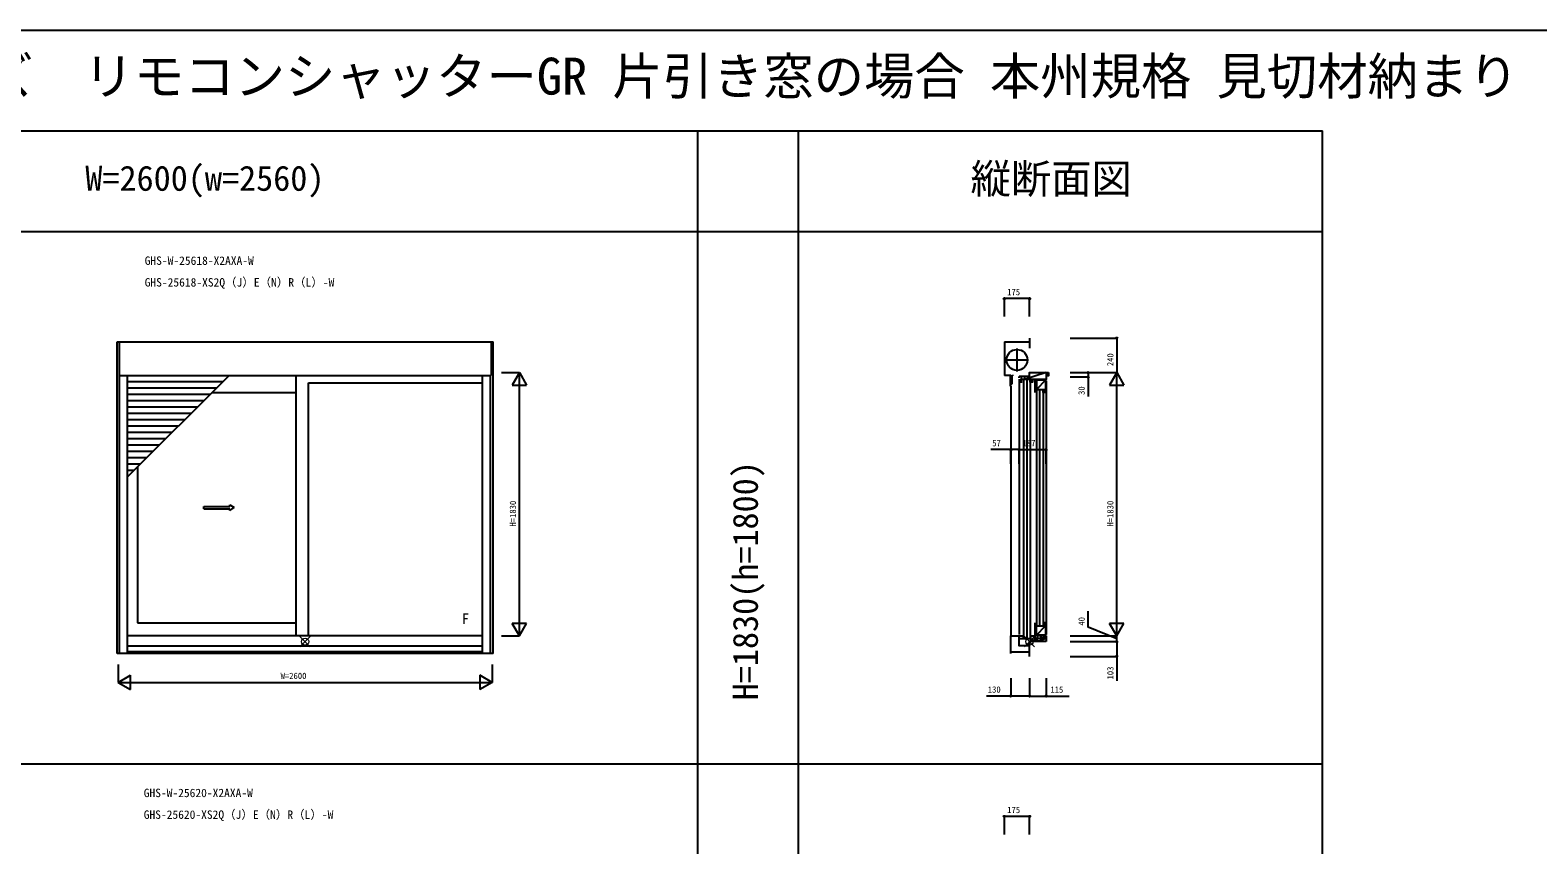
# Model space of a CAD drawing. Units: millimetres, scale not verified. Extents: x -19250 to 19250, y -14000 to 14000.
# Drawn here: x -1351 to 9127, y 8337 to 14000 of the extents above; entities that cross this region are included whole.
import ezdxf
from ezdxf.enums import TextEntityAlignment as Align

# ---------------------------------------------------------------- set-up
doc = ezdxf.new("R2010")
doc.units = ezdxf.units.MM
doc.header["$LTSCALE"] = 50
for name, color, linetype in [('0-0_0', 7, 'Continuous'), ('0-1_YKK_A1', 4, 'Continuous'), ('0-3_YKK_C1', 4, 'Continuous'), ('0-4_YKK_F1', 7, 'Continuous'), ('0-6_YKK_N1', 2, 'Continuous')]:
    doc.layers.add(name, color=color, linetype=linetype)
doc.layers.add('0-5_YKK_IN', color=1, linetype='Continuous', lineweight=18)
doc.styles.add('ＭＳ ゴシック', font='')
doc.styles.get('ＭＳ ゴシック').set_extended_font_data('MS Gothic')

msp = doc.modelspace()

# ---------------------------------------------------------------- linework, layer by layer
at = {"layer": '0-1_YKK_A1'}
for p, q in [((-746, 11833.75), (1866, 11833.75)), ((-746, 9666.25), (-746, 11833.75)), ((1853, 11833.75), (1853, 11599.25)), ((1866, 9666.25), (1866, 11833.75)), ((-729, 9666.25), (-729, 11599.25)), ((-673, 9666.25), (-673, 11599.25)), ((-673, 10894.35), (31.9, 11599.25)), ((-12.1, 11555.25), (-673, 11555.25)), ((499, 9789.25), (499, 11599.25)), ((583, 9789.25), (583, 11549.26)), ((583, 11549.26), (1793, 11549.26)), ((1793, 9666.25), (1793, 11599.25)), ((1849, 9666.25), (1849, 11599.25)), ((-56.1, 11511.25), (-673, 11511.25)), ((-100.1, 11467.25), (-673, 11467.25)), ((-144.1, 11423.25), (-673, 11423.25)), ((-85.1, 11482.25), (499, 11482.25)), ((-188.1, 11379.25), (-673, 11379.25)), ((-232.1, 11335.25), (-673, 11335.25)), ((-276.1, 11291.25), (-673, 11291.25)), ((-320.1, 11247.25), (-673, 11247.25)), ((-364.1, 11203.25), (-673, 11203.25)), ((-408.1, 11159.25), (-673, 11159.25)), ((-452.1, 11115.25), (-673, 11115.25)), ((-496.1, 11071.25), (-673, 11071.25)), ((-540.1, 11027.25), (-673, 11027.25)), ((-584.1, 10983.25), (-673, 10983.25)), ((-628.1, 10939.25), (-673, 10939.25)), ((-605, 10962.35), (-605, 9879.25)), ((-143.68, 10688.25), (37.66, 10688.26)), ((-143.67, 10673.25), (-143.67, 10688.25)), ((37.66, 10688.26), (37.66, 10700.76)), ((37.66, 10700.76), (67.66, 10680.76)), ((-143.67, 10673.25), (37.67, 10673.26)), ((37.67, 10660.76), (67.66, 10680.76)), ((37.67, 10660.76), (37.67, 10673.26)), ((-605, 9879.25), (499, 9879.25)), ((1793, 9789.25), (-673, 9789.25)), ((1866, 9666.25), (-746, 9666.25)), ((1793, 9717.26), (-673, 9717.26)), ((1793, 9679.25), (-673, 9679.25))]:
    msp.add_line(p, q, dxfattribs=at)
msp.add_lwpolyline([(-733, 11833.75), (-733, 11599.25), (1853, 11599.25)], dxfattribs=at)
at = {"layer": '0-3_YKK_C1'}
for p, q in [((5594.25, 11859.25), (5594.25, 11788.55)), ((5419.25, 11833.75), (5594.25, 11833.75)), ((5419.25, 11833.75), (5419.25, 11599.25)), ((5507.25, 11628.25), (5507.25, 11787.25)), ((5427.75, 11707.75), (5586.75, 11707.75)), ((5465.25, 11599.25), (5419.25, 11599.25)), ((5460.35, 11596.25), (5460.35, 11525.25)), ((5460.35, 11596.25), (5476.35, 11596.25)), ((5460.35, 11539.25), (5472.05, 11539.25)), ((5460.35, 11525.25), (5467.75, 11525.25)), ((5465.25, 11525.25), (5465.25, 9789.25)), ((5472.05, 11596.25), (5472.05, 11539.25)), ((5476.35, 11603.45), (5476.35, 11596.25)), ((5522.25, 11584.25), (5522.25, 11593.25)), ((5594.25, 11593.25), (5522.25, 11593.25)), ((5522.25, 11574.25), (5522.25, 9799.25)), ((5539.05, 11549.25), (5539.05, 11593.25)), ((5553.25, 11565.25), (5553.25, 9776.25)), ((5709.25, 11619.25), (5559.25, 11572.25)), ((5559.25, 11593.25), (5559.25, 11572.25)), ((5575.75, 11565.25), (5575.75, 9776.25)), ((5598.25, 11565.25), (5598.25, 9776.25)), ((5615.25, 11572.25), (5598.75, 11552.25)), ((5642.25, 11566.25), (5642.25, 11502.25)), ((5705.25, 11566.25), (5642.25, 11502.25)), ((5709.25, 11562.25), (5709.25, 9799.25)), ((5630.25, 11502.25), (5705.25, 11502.25)), ((5643.25, 11495.25), (5643.25, 9866.25)), ((5665.75, 9866.25), (5665.75, 11495.25)), ((5688.25, 11495.25), (5688.25, 9866.25)), ((5705.25, 11502.25), (5688.75, 11482.25)), ((5630.25, 9879.25), (5630.25, 9778.25)), ((5630.25, 9859.25), (5705.25, 9859.25)), ((5642.25, 9795.25), (5705.25, 9859.25)), ((5705.25, 9879.25), (5688.75, 9859.25)), ((5464.25, 9666.25), (5464.25, 9789.25)), ((5522.25, 9717.25), (5522.25, 9789.25)), ((5603.25, 9767.95), (5522.25, 9767.95)), ((5594.25, 9646.25), (5594.25, 9749.25)), ((5709.25, 9749.25), (5594.25, 9749.25)), ((5610.25, 9751.51), (5618.99, 9760.25)), ((5613.65, 9749.25), (5624.51, 9760.11)), ((5619.3, 9749.25), (5630.3, 9760.25)), ((5624.96, 9749.25), (5635.96, 9760.25)), ((5628.75, 9749.25), (5628.75, 9760.25)), ((5630.62, 9749.25), (5641.62, 9760.25)), ((5636.27, 9749.25), (5647.27, 9760.25)), ((5641.93, 9749.25), (5649.85, 9757.17)), ((5647.59, 9749.25), (5649.85, 9751.51)), ((5649.85, 9749.25), (5649.85, 9789.25)), ((5709.25, 9789.25), (5649.85, 9789.25)), ((5709.25, 9771.25), (5649.85, 9771.25)), ((5709.25, 9771.25), (5649.85, 9749.25)), ((5675.25, 9771.25), (5675.25, 9789.25)), ((5675.25, 9771.25), (5709.25, 9789.25)), ((5709.25, 9789.25), (5709.25, 9749.25)), ((5464.25, 9679.25), (5594.25, 9679.25)), ((5522.25, 9723.55), (5594.25, 9723.55))]:
    msp.add_line(p, q, dxfattribs=at)
for points in [[(5709.25, 11619.25), (5709.25, 11572.25), (5539.05, 11572.25)], [(5594.25, 11593.25), (5594.25, 11619.25), (5725.75, 11619.25)], [(5615.25, 11572.25), (5615.25, 11552.25), (5598.75, 11552.25), (5598.75, 11572.25), (5615.25, 11552.25)], [(5705.25, 11566.25), (5630.25, 11566.25), (5630.25, 11482.25)], [(5705.25, 11566.25), (5705.25, 11482.25), (5688.75, 11482.25), (5688.75, 11502.25)], [(5705.25, 9879.25), (5705.25, 9795.25), (5642.25, 9795.25), (5642.25, 9859.25)], [(5705.25, 9879.25), (5688.75, 9879.25), (5688.75, 9859.25)], [(5464.25, 9789.25), (5550.25, 9789.25), (5550.25, 9767.95)], [(5603.25, 9749.25), (5603.25, 9789.25), (5624.25, 9789.25), (5624.25, 9773.75), (5649.85, 9773.75)], [(5610.25, 9749.25), (5610.25, 9760.25), (5649.85, 9760.25)]]:
    msp.add_lwpolyline(points, dxfattribs=at)
msp.add_lwpolyline([(5725.75, 11619.25), (5725.75, 11597.75), (5709.25, 11597.75)], close=True, dxfattribs=at)
msp.add_circle((5507.25, 11707.75), 72.5, dxfattribs=at)
at = {"layer": '0-4_YKK_F1'}
for p, q in [((-19250, 14000), (19250, 14000)), ((-19250, 13300), (7630, 13300)), ((3290, -6600), (3290, 13300)), ((3990, -6600), (3990, 13300)), ((7630, -6600), (7630, 13300)), ((-19250, 12600), (7630, 12600)), ((-19250, 8900), (7630, 8900))]:
    msp.add_line(p, q, dxfattribs=at)
at = {"layer": '0-5_YKK_IN'}
for p, q in [((524.64, 9713.89), (595.36, 9784.61)), ((524.64, 9784.61), (595.36, 9713.89)), ((5629.61, 9784.61), (5558.89, 9713.89)), ((5629.61, 9713.89), (5558.89, 9784.61))]:
    msp.add_line(p, q, dxfattribs=at)
for centre in [(560, 9749.25), (5594.25, 9749.25)]:
    msp.add_circle(centre, 25, dxfattribs=at)
at = {"layer": '0-6_YKK_N1'}
for p, q in [((5419.25, 12009.25), (5419.25, 12134.25)), ((5594.25, 12134.25), (5419.25, 12134.25)), ((5594.25, 12009.25), (5594.25, 12134.25)), ((1924, 11619.25), (2049, 11619.25)), ((2049, 11619.25), (1999, 11532.65)), ((1999, 11532.65), (2099, 11532.65)), ((2049, 9789.25), (2049, 11619.25)), ((2049, 11619.25), (2099, 11532.65)), ((5875.75, 11619.25), (6200.75, 11619.25)), ((5875.75, 11589.25), (6000.75, 11589.25)), ((6200.75, 11619.25), (6150.75, 11532.65)), ((6150.75, 11532.65), (6250.75, 11532.65)), ((6200.75, 9789.25), (6200.75, 11619.25)), ((6200.75, 11619.25), (6250.75, 11532.65)), ((5465.25, 10984.25), (5465.25, 11084.25)), ((5522.25, 10984.25), (5522.25, 11084.25)), ((5522.25, 11084.25), (5709.25, 11084.25)), ((5709.25, 10984.25), (5709.25, 11084.25)), ((2049, 9789.25), (1999, 9875.86)), ((2099, 9875.86), (1999, 9875.86)), ((2049, 9789.25), (2099, 9875.86)), ((6200.75, 9789.25), (6150.75, 9875.86)), ((6250.75, 9875.86), (6150.75, 9875.86)), ((6200.75, 9789.25), (6250.75, 9875.86)), ((1924, 9789.25), (2049, 9789.25)), ((5875.75, 9789.25), (6200.75, 9789.25)), ((6200.75, 9749.25), (6200.75, 9789.25)), ((5875.75, 9646.25), (6200.75, 9646.25)), ((-740, 9591.25), (-740, 9466.25)), ((1860, 9591.25), (1860, 9466.25)), ((-740, 9466.25), (-653.4, 9516.25)), ((-740, 9466.25), (1860, 9466.25)), ((-740, 9466.25), (-653.4, 9416.25)), ((-653.4, 9416.25), (-653.4, 9516.25)), ((1860, 9466.25), (1773.4, 9516.25)), ((1773.4, 9516.25), (1773.4, 9416.25)), ((1860, 9466.25), (1773.4, 9416.25)), ((5464.25, 9496.25), (5464.25, 9371.25)), ((5594.25, 9496.25), (5594.25, 9371.25)), ((5709.25, 9496.25), (5709.25, 9371.25)), ((5419.25, 8409.25), (5419.25, 8534.25)), ((5594.25, 8534.25), (5419.25, 8534.25)), ((5594.25, 8409.25), (5594.25, 8534.25))]:
    msp.add_line(p, q, dxfattribs=at)
for points in [[(5875.75, 11859.25), (6200.75, 11859.25), (6200.75, 11619.25)], [(6000.75, 11619.25), (6000.75, 11589.25), (6000.75, 11454.25)], [(5522.25, 11084.25), (5465.25, 11084.25), (5325.25, 11084.25)], [(6200.75, 9769.25), (6000.75, 9850.65), (6000.75, 9960.65)], [(5875.75, 9749.25), (6200.75, 9749.25), (6200.75, 9646.25), (6200.75, 9476.25)], [(5594.25, 9371.25), (5464.25, 9371.25), (5294.25, 9371.25)], [(5594.25, 9371.25), (5709.25, 9371.25), (5869.25, 9371.25)]]:
    msp.add_lwpolyline(points, dxfattribs=at)
for centre in [(5419.25, 12134.25), (5594.25, 12134.25), (6200.75, 11859.25), (6000.75, 11619.25), (6000.75, 11589.25), (5465.25, 11084.25), (5522.25, 11084.25), (5709.25, 11084.25), (6200.75, 9749.25), (6200.75, 9646.25), (5464.25, 9371.25), (5594.25, 9371.25), (5709.25, 9371.25), (5419.25, 8534.25), (5594.25, 8534.25)]:
    msp.add_circle(centre, 5, dxfattribs=at)

# ---------------------------------------------------------------- texts
at = {"layer": '0-0_0', "style": 'ＭＳ ゴシック'}
for s, height, p in [('APW651_08 在来 APW651 防火窓G シリーズ シャッター先付枠 トリプルガラス アングル無枠 防火窓G シリーズ  リモコンシャッターGR 片引き窓の場合 本州規格 見切材納まり', 256.6, (-18817.07, 13475)), ('GHS-W-25618-X2AXA-W\u3000', 58.65, (-554.67, 12350.93)), ('GHS-25618-XS2Q（J）E（N）R（L）-W', 58.65, (-554.67, 12200)), ('GHS-W-25620-X2AXA-W\u3000', 58.65, (-561.33, 8650.93)), ('GHS-25620-XS2Q（J）E（N）R（L）-W', 58.65, (-561.33, 8500))]:
    msp.add_text(s, height=height, dxfattribs=at).set_placement(p, align=Align.BOTTOM_LEFT)
at = {"layer": '0-0_0', "color": 3, "style": 'ＭＳ ゴシック'}
for s, height, p in [('縦断面図', 205.3, (5184.67, 12802.73)), ('W=2600(w=2560)', 174.5, (-967.17, 12831))]:
    msp.add_text(s, height=height, dxfattribs=at).set_placement(p, align=Align.BOTTOM_LEFT)
msp.add_text('H=1830(h=1800)', height=174.5, rotation=90, dxfattribs=at).set_placement((3759, 9341.83), align=Align.BOTTOM_LEFT)
at = {"layer": '0-1_YKK_A1', "style": 'ＭＳ ゴシック'}
msp.add_text('F', height=73.31, dxfattribs=at).set_placement((1650.06, 9850.49), align=Align.BOTTOM_LEFT)
at = {"layer": '0-6_YKK_N1', "style": 'ＭＳ ゴシック'}
for s, p in [('175', (5439.25, 12144.25)), ('57', (5335.25, 11094.25)), ('187', (5545.75, 11094.25)), ('W=2600', (390, 9476.25)), ('130', (5304.25, 9381.25)), ('115', (5739.25, 9381.25)), ('175', (5439.25, 8544.25))]:
    msp.add_text(s, height=43.99, dxfattribs=at).set_placement(p, align=Align.BOTTOM_LEFT)
for s, p in [('240', (6190.75, 11664.25)), ('30', (5990.75, 11464.25)), ('H=1830', (2039, 10549.25)), ('H=1830', (6190.75, 10549.25)), ('40', (5990.75, 9860.65)), ('103', (6190.75, 9486.25))]:
    msp.add_text(s, height=43.99, rotation=90, dxfattribs=at).set_placement(p, align=Align.BOTTOM_LEFT)

doc.saveas('drawing.dxf')
